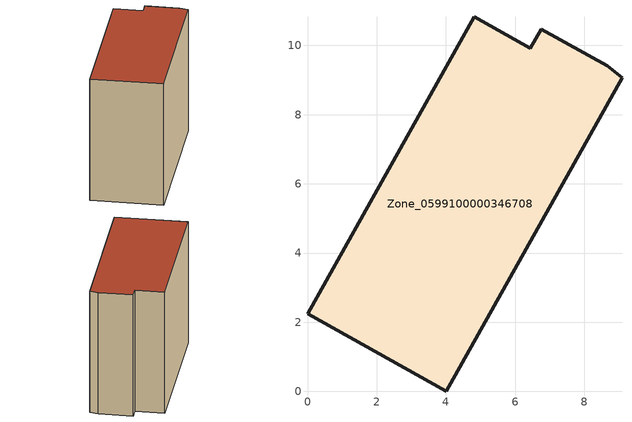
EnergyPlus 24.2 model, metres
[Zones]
Zone_0599100000346708
 floor ground (C_G): 4.82,10.83 6.44,9.92 6.76,10.47 8.66,9.42 9.09,9.06 4.01,0 0,2.25 z0
 wall outside (C_F): 6.44,9.92 4.82,10.83 0,2.25 4.01,0 9.09,9.06 8.66,9.42 6.76,10.47 6.44,9.92 z0:8.29
 roof outside (C_R): 9.09,9.06 8.66,9.42 6.76,10.47 6.44,9.92 4.82,10.83 0,2.25 4.01,0 z8.29
[BUILDING]
Pand.0599100000346708: North Axis=0; Terrain=City; Loads Convergence Tolerance Value=0.04; Temperature Convergence Tolerance Value=0.4; Solar Distribution=FullExterior; Maximum Number of Warmup Days=25; Minimum Number of Warmup Days=1
[Site:Location]
Rotterdam.The.Hague.AP_ZH_NLD Design_Conditions: Latitude=51.96; Longitude=4.45; Time Zone=1; Elevation=-4.5
[SITE:GROUNDTEMPERATURE:BUILDINGSURFACE]
18, 18, 18, 18, 18, 18, 18, 18, 18, 18, 18, 18
[MATERIAL] Thermal Absorptance=0.9; Solar Absorptance=0.7; Visible Absorptance=0.7
Name | Roughness | Thickness | Conductivity | Density | Specific Heat
G.TI.1992-2005 | MediumSmooth | 0.15 | 0.06 | 540 | 1210
F.TI.1992-2005 | Rough | 0.3 | 0.12 | 1920 | 840
R.TI.1992-2005 | MediumRough | 0.2 | 0.08 | 1500 | 1000
[CONSTRUCTION]
C_G: G.TI.1992-2005
C_F: F.TI.1992-2005
C_R: R.TI.1992-2005
[ZONE]
Zone_0599100000346708: Type=1; Multiplier=1; Ceiling Height=Autocalculate; Volume=Autocalculate; Floor Area=autocalculate; Part of Total Floor Area=Yes
[ZONEINFILTRATION:DESIGNFLOWRATE]
Infil_Zone_0599100000346708: Zone or ZoneList or Space or SpaceList=Zone_0599100000346708; Schedule=AlwaysOn; Design Flow Rate Calculation Method=Flow/Area; Flow Rate per Floor Area=0.0015; Constant Term Coefficient=1; Temperature Term Coefficient=0; Velocity Term Coefficient=0; Velocity Squared Term Coefficient=0
[HVACTEMPLATE:ZONE:IDEALLOADSAIRSYSTEM]
Zone_0599100000346708: Maximum Heating Supply Air Temperature=50; Minimum Cooling Supply Air Temperature=13; Maximum Heating Supply Air Humidity Ratio=0.0156; Minimum Cooling Supply Air Humidity Ratio=0.0077; Heating Limit=NoLimit; Cooling Limit=NoLimit; Dehumidification Control Type=ConstantSensibleHeatRatio; Cooling Sensible Heat Ratio=0.7; Dehumidification Setpoint=60; Humidification Control Type=None; Humidification Setpoint=30; Outdoor Air Method=None; Outdoor Air Flow Rate per Person=0.00944; Outdoor Air Flow Rate per Zone Floor Area=0; Outdoor Air Flow Rate per Zone=0; Demand Controlled Ventilation Type=None; Outdoor Air Economizer Type=NoEconomizer; Heat Recovery Type=None; Sensible Heat Recovery Effectiveness=0.7; Latent Heat Recovery Effectiveness=0.65
[ZONECONTROL:THERMOSTAT]
ThermostatControl_Zone_0599100000346708: Zone or ZoneList=Zone_0599100000346708; Control Type Schedule=DualSetpointControlType; Control 1=Thermostat_Zone_0599100000346708; Temperature Difference Between Cutout And Setpoint=0
[THERMOSTATSETPOINT:DUALSETPOINT]
Thermostat_Zone_0599100000346708: Heating Setpoint Temperature Schedule=HeatingSetpoint_Zone_0599100000346708; Cooling Setpoint Temperature Schedule=CoolingSetpoint_Zone_0599100000346708
[SCHEDULE:COMPACT]
HeatingSetpoint_Zone_0599100000346708: Through: 12/31, For: AllDays, Until: 24:00, 21
CoolingSetpoint_Zone_0599100000346708: Through: 12/31, For: AllDays, Until: 24:00, 24
DualSetpointControlType: Through: 12/31, For: AllDays, Until: 24:00, 4
AlwaysOn: Through: 12/31, For: AllDays, Until: 24:00, 1
